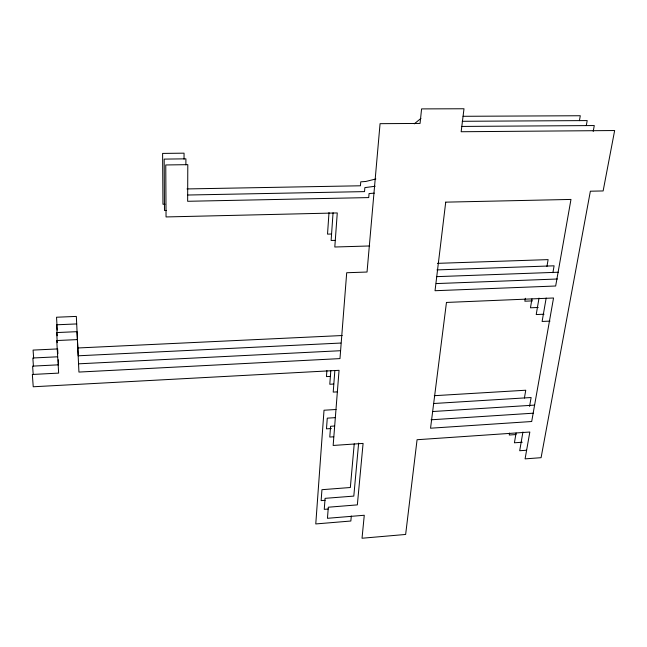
<?xml version="1.0" encoding="UTF-8"?>
<svg xmlns="http://www.w3.org/2000/svg" width="647" height="647" viewBox="0 0 647 647"><rect width="100%" height="100%" fill="white"/><g stroke="black" fill="none" stroke-linecap="round" stroke-linejoin="round"><path stroke-width="0.97" d="M184.039 159.138L184.055 153.169L162.607 153.412L162.963 204.242L164.977 204.201M185.883 164.872L185.907 158.839L164.168 159.105L164.484 210.501L166.497 210.461M329 212.531L327.528 234.125L331.555 234.012M333.068 212.717L331.118 240.482L335.162 240.369M326.889 370.594L326.452 376.611L330.488 376.392M330.811 370.577L329.792 384.261L333.731 384.043M334.863 370.416L333.213 392.106L337.2 391.88M354.232 443.826L350.342 487.514L321.947 489.69L321.13 500.624L325.134 500.309M351.305 515.991L350.852 521.021L315.768 523.941L324.018 410.23L336.052 409.494M358.64 443.082L353.804 496.095L325.093 498.344L324.252 509.359L328.191 509.035M525.332 298.267L524.846 301.211L532.497 300.895M509.577 433.069L509.254 435.019L516.039 434.549M531.955 298.882L530.467 307.802L538.199 307.471M516.08 432.997L514.414 442.791L522.25 442.241M539.016 298.097L536.217 314.555L544.03 314.199M524.41 398.051L525.752 390.23L434.291 395.697M546.941 266.435L548.114 259.617L437.412 263.353M522.938 431.994L519.695 450.733L526.618 450.239M546.173 298.024L542.105 321.462L550.007 321.098M529.569 406.389L531.122 397.525L433.474 403.518M552.902 272.694L554.099 265.812L436.951 269.912M579.429 120.657L580.286 115.74L463.058 116.298M586.303 125.542L587.193 120.577L462.241 121.296M593.21 131.438L594.278 125.542L461.61 126.44M414.274 123.852L420.938 118.393M375.842 178.976L365.862 181.459L360.759 181.839L360.436 185.786L186.991 188.932M375.147 186.255L364.859 187.622L364.528 191.609L187.8 195.022M374.298 193.154L369.065 193.55L368.725 197.586L187.646 201.29L187.8 164.661L165.761 164.961L166.053 216.939L337.265 212.944L334.806 247.008L369.639 245.965M333.723 436.79L329.776 437.057L330.601 426.276L334.596 426.017M431.048 419.798L533.209 413.198M331.353 428.532L326.476 428.848L327.269 418.156L335.17 417.663M432.746 411.524L534.592 405.111M78.57 363.824L340.557 350.714M57.47 356.804L32.843 358.001L33.409 366.056M340.848 343.047L78.214 355.793L76.338 316.415L56.532 317.232L57.276 330.099M57.389 348.943L33.078 350.084L33.644 358.066M77.866 347.973L342.198 335.526M77.357 339.602L56.742 340.54L58.651 373.109L32.35 374.467L33.232 386.769L339.052 370.319L333.156 445.459L363.088 443.413L357.346 504.878L328.32 507.208L327.447 518.296L364.269 515.263L362.029 538.239L405.645 534.454L417.072 439.725L529.836 432.026L525.089 458.869L541.086 457.688L590.363 191.205L603.133 190.946L614.65 130.532L461.157 131.737L463.996 108.761L421.585 108.898L420.057 123.431L380.064 123.674L367.035 272.031L346.703 272.743L339.974 358.608L78.934 372.065L77.009 331.668L56.669 332.566L57.259 342.643M76.669 323.937L56.596 324.794L57.235 335.785M436.49 276.657L558.224 272.233M436.224 283.58L557.423 279.003M33.199 374.564L32.601 366.121L58.553 364.827L58.262 359.781M57.615 348.693L57.906 353.731M445.718 202.147L435.035 290.721L555.668 286.006L570.977 199.43L445.718 202.147M446.462 302.44L430.538 428.209L531.697 421.512L553.541 297.992L446.462 302.44"/></g></svg>
